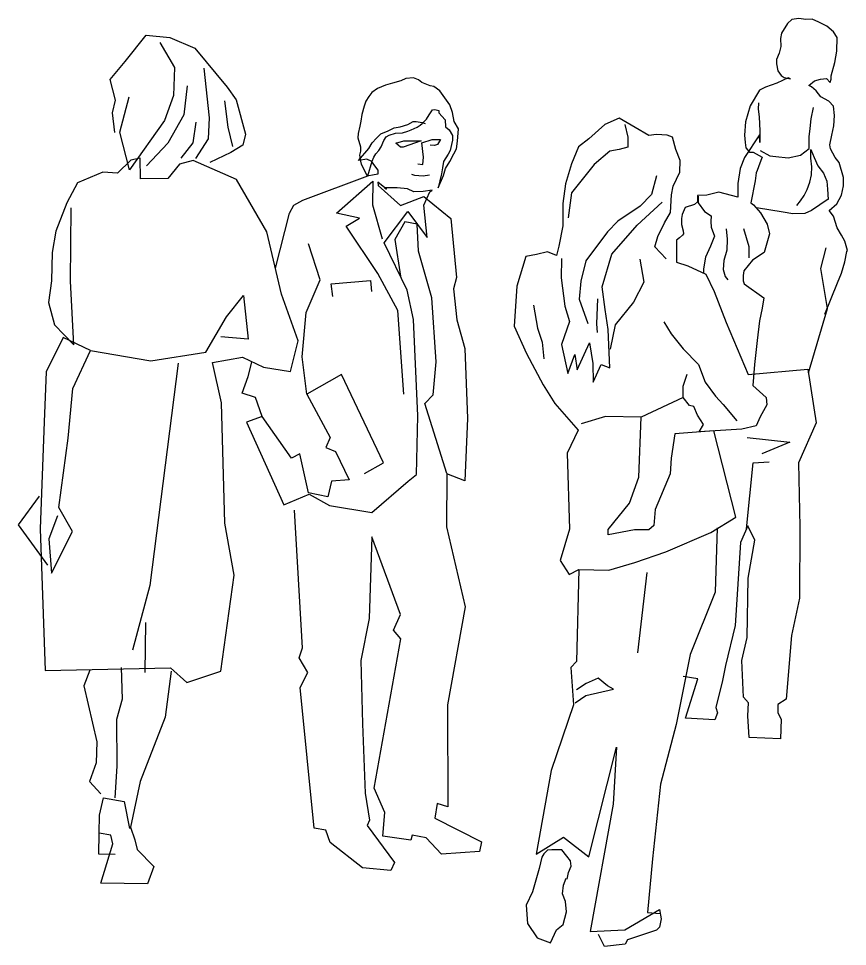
# Model space of a CAD drawing. Extents: x -2.55 to 0.85, y 0 to 1.85.
# Drawn here: x -2.554 to -1.336, y 0.486 to 1.849 of the extents above; entities that cross this region are included whole.
import ezdxf

# ---------------------------------------------------------------- set-up
doc = ezdxf.new("R2010")
doc.units = 0
doc.header["$MEASUREMENT"] = 0

msp = doc.modelspace()

# ---------------------------------------------------------------- linework, layer by layer
for points in [[(-1.3694, 1.4144), (-1.351, 1.4604), (-1.3451, 1.4748), (-1.3401, 1.4914), (-1.3371, 1.5064), (-1.3363, 1.5079), (-1.3399, 1.5217), (-1.3448, 1.5304), (-1.3513, 1.5411), (-1.357, 1.5585), (-1.3633, 1.5666), (-1.3517, 1.5766), (-1.3452, 1.5895), (-1.3423, 1.6031), (-1.3422, 1.6154), (-1.3484, 1.6371), (-1.3542, 1.6444), (-1.3613, 1.6574), (-1.3621, 1.6631), (-1.3591, 1.6775), (-1.3561, 1.6911), (-1.3552, 1.7064), (-1.3566, 1.72), (-1.3637, 1.7272), (-1.3752, 1.7339), (-1.3824, 1.7426), (-1.3889, 1.7484), (-1.3932, 1.7505), (-1.3845, 1.757), (-1.3759, 1.7598), (-1.3672, 1.7604), (-1.3615, 1.7546), (-1.36, 1.7597), (-1.36, 1.7647), (-1.3547, 1.7842), (-1.3517, 1.8007), (-1.3516, 1.8209), (-1.3567, 1.8289), (-1.3667, 1.8376), (-1.3782, 1.8435), (-1.3883, 1.8479), (-1.3976, 1.8471), (-1.4077, 1.8486), (-1.4178, 1.8472), (-1.4244, 1.8415), (-1.4331, 1.8271), (-1.4346, 1.8193), (-1.4339, 1.8078), (-1.4368, 1.7977), (-1.4406, 1.7883), (-1.4406, 1.7819), (-1.4384, 1.7718), (-1.4335, 1.7651), (-1.4292, 1.7622), (-1.4197, 1.7601), (-1.4233, 1.7616), (-1.44, 1.7537), (-1.4567, 1.748), (-1.4654, 1.7437), (-1.4791, 1.7207), (-1.4859, 1.6971), (-1.4874, 1.6775), (-1.4867, 1.6668), (-1.4853, 1.6588), (-1.4804, 1.6524), (-1.4746, 1.6523), (-1.4617, 1.645), (-1.4623, 1.6428), (-1.4652, 1.6364), (-1.469, 1.6255), (-1.4705, 1.622), (-1.472, 1.6105), (-1.4784, 1.578), (-1.4743, 1.5751), (-1.4642, 1.5635), (-1.4543, 1.5469), (-1.4508, 1.5325), (-1.4588, 1.5052), (-1.4756, 1.4937), (-1.4887, 1.478), (-1.4893, 1.4714), (-1.4894, 1.4635), (-1.4882, 1.4593), (-1.4593, 1.4386), (-1.4616, 1.4236), (-1.4653, 1.4049), (-1.4691, 1.3761), (-1.4729, 1.3407), (-1.4753, 1.3098), (-1.4559, 1.2924), (-1.4545, 1.2814), (-1.4647, 1.2636), (-1.4706, 1.2506), (-1.4916, 1.2456), (-1.5542, 1.2417), (-1.5478, 1.2526), (-1.5563, 1.2662), (-1.562, 1.2792), (-1.5684, 1.2807), (-1.5778, 1.2923), (-1.5777, 1.309), (-1.5718, 1.3263)], [(-2.4124, 1.6813), (-2.416, 1.7102), (-2.4115, 1.7289), (-2.4192, 1.7592), (-2.3974, 1.7857), (-2.3662, 1.8244), (-2.3316, 1.8207), (-2.2949, 1.8052), (-2.2476, 1.7481), (-2.2342, 1.7292), (-2.2207, 1.6787), (-2.2245, 1.6628), (-2.2419, 1.652), (-2.2729, 1.6372)], [(-2.3461, 1.8136), (-2.3247, 1.7766), (-2.3264, 1.7356), (-2.3396, 1.6988), (-2.3908, 1.6267), (-2.4052, 1.6819), (-2.3913, 1.7337)], [(-2.2815, 1.7757), (-2.2739, 1.7027), (-2.2755, 1.6718), (-2.2938, 1.6431)], [(-2.1764, 1.4819), (-2.1559, 1.5629), (-2.1493, 1.5744), (-2.1362, 1.5822), (-2.0407, 1.6179), (-2.0343, 1.6392), (-2.032, 1.6449), (-2.0291, 1.6501), (-2.0247, 1.655), (-2.0212, 1.6601), (-2.0174, 1.6694), (-2.0139, 1.6751), (-2.0096, 1.6773), (-2.0001, 1.6802), (-1.99, 1.6807), (-1.9819, 1.6835), (-1.977, 1.685), (-1.9683, 1.6892), (-1.964, 1.6921), (-1.9611, 1.6943), (-1.9544, 1.7007), (-1.9509, 1.7072), (-1.9457, 1.7144), (-1.9422, 1.715), (-1.9364, 1.7135), (-1.9364, 1.71), (-1.927, 1.6999), (-1.9265, 1.6898), (-1.9214, 1.6854), (-1.9165, 1.6767), (-1.9165, 1.6702), (-1.918, 1.6638), (-1.9201, 1.6551), (-1.923, 1.6494), (-1.9297, 1.6385), (-1.9312, 1.6293), (-1.9327, 1.6206), (-1.9374, 1.5999), (-1.9298, 1.6183), (-1.9269, 1.6284), (-1.9202, 1.6385), (-1.9144, 1.65), (-1.9108, 1.6571), (-1.9093, 1.6687), (-1.9078, 1.6868), (-1.9141, 1.6975), (-1.9163, 1.7105), (-1.9205, 1.7221), (-1.9348, 1.7424), (-1.944, 1.749), (-1.9492, 1.7497), (-1.9613, 1.7549), (-1.9664, 1.7584), (-1.9736, 1.7614), (-1.9851, 1.7608), (-1.9924, 1.7571), (-2.0048, 1.7537), (-2.0149, 1.7509), (-2.0264, 1.7458), (-2.0351, 1.7401), (-2.0395, 1.7344), (-2.0439, 1.7272), (-2.046, 1.72), (-2.0497, 1.7079), (-2.0513, 1.6978), (-2.0527, 1.6906), (-2.0549, 1.6797), (-2.0557, 1.6733), (-2.0515, 1.6603), (-2.0515, 1.6537), (-2.053, 1.648), (-2.0516, 1.6393), (-2.0508, 1.635), (-2.042, 1.6178), (-2.0316, 1.6198), (-2.0258, 1.6204), (-2.0258, 1.6262), (-2.0321, 1.6342), (-2.0349, 1.6386), (-2.0421, 1.6421), (-2.0545, 1.64), (-2.0391, 1.658), (-2.0342, 1.666), (-2.0283, 1.6731), (-2.0217, 1.6795), (-2.011, 1.6837), (-2.0023, 1.688), (-1.9934, 1.6894), (-1.9819, 1.693), (-1.974, 1.6973), (-1.9697, 1.6973), (-1.961, 1.6958), (-1.9567, 1.6943)], [(-2.3061, 1.7499), (-2.3113, 1.7073), (-2.3347, 1.6656), (-2.366, 1.6326)], [(-2.2515, 1.7279), (-2.2466, 1.6889), (-2.2395, 1.6607)], [(-1.4669, 1.725), (-1.4676, 1.7157), (-1.4662, 1.7042), (-1.4649, 1.684), (-1.465, 1.6667), (-1.4656, 1.6777), (-1.4876, 1.6444), (-1.4941, 1.6286), (-1.4971, 1.6063), (-1.4973, 1.5862), (-1.5254, 1.5935), (-1.5428, 1.5893), (-1.5564, 1.5886), (-1.5564, 1.5793), (-1.5608, 1.5756), (-1.5746, 1.5714), (-1.5775, 1.5642), (-1.579, 1.5607), (-1.5799, 1.5549), (-1.5799, 1.5463), (-1.5777, 1.5368), (-1.5769, 1.5325), (-1.5786, 1.5304), (-1.5829, 1.5267), (-1.5873, 1.5233), (-1.5873, 1.5204), (-1.5874, 1.508), (-1.5875, 1.4911), (-1.5708, 1.4857), (-1.5441, 1.4732), (-1.5321, 1.4479), (-1.5143, 1.4023), (-1.4822, 1.326), (-1.3945, 1.334), (-1.382, 1.255), (-1.4083, 1.1961), (-1.406, 1.1023), (-1.4067, 0.9977), (-1.4185, 0.943), (-1.4263, 0.8493), (-1.4385, 0.8416), (-1.4386, 0.8292), (-1.4337, 0.8199), (-1.4345, 0.7911), (-1.4807, 0.7928), (-1.4827, 0.8246), (-1.4818, 0.8439), (-1.4889, 0.852), (-1.4915, 0.906), (-1.4834, 0.9399), (-1.4821, 1.0272), (-1.4724, 1.0826), (-1.4824, 1.104), (-1.4933, 1.0792), (-1.5012, 0.9573), (-1.5154, 0.8989), (-1.5199, 0.8767), (-1.5294, 0.837), (-1.5274, 0.8292), (-1.531, 0.8191), (-1.5742, 0.8214), (-1.5559, 0.879), (-1.5775, 0.8828)], [(-1.4645, 1.6551), (-1.4501, 1.647), (-1.4415, 1.6463), (-1.4234, 1.644), (-1.4054, 1.6482), (-1.3924, 1.658), (-1.3923, 1.6749), (-1.3908, 1.687), (-1.3898, 1.7014), (-1.3862, 1.7181)], [(-2.2935, 1.6964), (-2.298, 1.6662), (-2.3155, 1.6438)], [(-1.6025, 1.496), (-1.619, 1.5134), (-1.6146, 1.5284), (-1.605, 1.5485), (-1.5963, 1.5637), (-1.5947, 1.5896), (-1.5925, 1.6026), (-1.5823, 1.6233), (-1.5822, 1.64), (-1.5885, 1.6565), (-1.5935, 1.6747), (-1.6013, 1.6776), (-1.6166, 1.6784), (-1.6281, 1.677), (-1.6482, 1.6886), (-1.6718, 1.7026), (-1.6929, 1.6933), (-1.7161, 1.6718), (-1.7312, 1.6603), (-1.7414, 1.6353), (-1.7503, 1.6057), (-1.7542, 1.5769), (-1.7544, 1.5445), (-1.7603, 1.5143), (-1.7639, 1.5005), (-1.7769, 1.5063), (-1.7928, 1.5021), (-1.8086, 1.4993), (-1.8219, 1.4555), (-1.826, 1.3971), (-1.8075, 1.3566), (-1.7833, 1.3109), (-1.7661, 1.2834), (-1.7319, 1.2443), (-1.7478, 1.2106), (-1.7448, 1.0987), (-1.7581, 1.0527), (-1.7453, 1.0324), (-1.7308, 1.0395), (-1.7345, 0.9046), (-1.7426, 0.896), (-1.7386, 0.8412), (-1.7716, 0.7448), (-1.7934, 0.6218), (-1.7535, 0.6467), (-1.7162, 0.6176), (-1.6756, 0.7788), (-1.6805, 0.6952), (-1.714, 0.508), (-1.6635, 0.5106), (-1.6124, 0.5404), (-1.61, 0.5267), (-1.6124, 0.5146), (-1.6167, 0.5103), (-1.6593, 0.4961), (-1.663, 0.4895), (-1.6933, 0.4862), (-1.7019, 0.5036)], [(-1.6632, 1.6931), (-1.659, 1.6743), (-1.6591, 1.6599), (-1.6715, 1.6565), (-1.6851, 1.6537), (-1.7083, 1.6342), (-1.7417, 1.5926), (-1.7463, 1.556)], [(-1.9676, 1.6353), (-1.9598, 1.6344), (-1.9589, 1.6453), (-1.9617, 1.666), (-1.9464, 1.6709), (-1.9339, 1.6711), (-1.9387, 1.6636), (-1.9428, 1.6623), (-1.949, 1.6625)], [(-1.4108, 1.5741), (-1.405, 1.5812), (-1.4, 1.589), (-1.3956, 1.5977), (-1.3913, 1.6085), (-1.3889, 1.6192), (-1.3888, 1.6308), (-1.3902, 1.6438), (-1.3901, 1.6564), (-1.3853, 1.6446), (-1.3796, 1.6322), (-1.3716, 1.6214), (-1.3667, 1.6098), (-1.3654, 1.5983), (-1.3646, 1.583), (-1.3646, 1.5834), (-1.3893, 1.5667), (-1.3988, 1.5625), (-1.4167, 1.5617), (-1.4305, 1.5641), (-1.47, 1.5707)], [(-2.4969, 1.1187), (-2.5093, 1.0848), (-2.5056, 1.0345), (-2.4746, 1.0955), (-2.4946, 1.1309), (-2.481, 1.2325), (-2.4741, 1.3052), (-2.4484, 1.3613), (-2.4881, 1.3803), (-2.5135, 1.33), (-2.5163, 1.2564), (-2.5222, 1.0993), (-2.5149, 0.8916), (-2.3309, 0.8954), (-2.3065, 0.8736), (-2.2568, 0.8906), (-2.2371, 1.0312), (-2.2511, 1.1077), (-2.2557, 1.2844), (-2.2688, 1.3437), (-2.225, 1.3512), (-2.194, 1.3366), (-2.1545, 1.3306), (-2.1433, 1.3752), (-2.1674, 1.4439), (-2.1893, 1.5357), (-2.2335, 1.6124), (-2.2973, 1.6402), (-2.3176, 1.6346), (-2.3344, 1.6137), (-2.3748, 1.6133), (-2.3752, 1.6436), (-2.389, 1.6408), (-2.4085, 1.6214), (-2.4303, 1.6229), (-2.4671, 1.6073), (-2.4831, 1.578), (-2.4992, 1.5362), (-2.5046, 1.5052), (-2.5055, 1.4634), (-2.51, 1.4317), (-2.5009, 1.3991), (-2.4726, 1.3696), (-2.4775, 1.4632), (-2.4768, 1.5707)], [(-2.0459, 1.1808), (-2.0176, 1.1964), (-2.0796, 1.3258), (-2.1302, 1.2972), (-2.096, 1.2336), (-2.1025, 1.2186), (-2.0881, 1.2127), (-2.0682, 1.1714), (-2.0941, 1.1695), (-2.0994, 1.1465), (-2.1282, 1.1524), (-2.1409, 1.2094), (-2.153, 1.2031), (-2.1959, 1.2645), (-2.219, 1.256), (-2.1644, 1.1345), (-2.1268, 1.1502), (-2.0973, 1.1335), (-2.0347, 1.1236), (-1.9817, 1.1694), (-1.9693, 1.1794), (-1.9673, 1.2653), (-1.9736, 1.4067), (-1.9828, 1.45), (-2.017, 1.5194), (-1.9821, 1.5653), (-1.9535, 1.527), (-1.9587, 1.5747), (-1.9499, 1.5941), (-1.9464, 1.5968), (-1.9594, 1.5948), (-1.9732, 1.5941), (-1.9825, 1.5985), (-1.9977, 1.6), (-2.0165, 1.6001), (-2.0136, 1.5981), (-2.0259, 1.6082), (-2.0257, 1.6036), (-1.9927, 1.574), (-1.9583, 1.5872), (-1.9187, 1.5548), (-1.9106, 1.4683), (-1.915, 1.4518), (-1.9102, 1.4063), (-1.8983, 1.3644), (-1.8946, 1.2612), (-1.8981, 1.1697), (-1.9246, 1.1803), (-1.9251, 1.1021), (-1.8978, 0.985), (-1.9238, 0.8409), (-1.9233, 0.691), (-1.9392, 0.6962), (-1.9422, 0.6746), (-1.874, 0.6396), (-1.877, 0.6258), (-1.9324, 0.6218), (-1.9553, 0.6459), (-1.9755, 0.6495), (-1.9778, 0.6423), (-2.019, 0.6483), (-2.0159, 0.6829), (-2.0315, 0.7184), (-1.9924, 0.938), (-2.0033, 0.9504), (-1.993, 0.9734), (-2.0349, 1.0876), (-2.0386, 0.9679), (-2.0511, 0.906), (-2.0488, 0.8129), (-2.0445, 0.7113), (-2.0382, 0.6715), (-2.0419, 0.6637), (-2.0017, 0.6093), (-2.0069, 0.5978), (-2.0487, 0.6016), (-2.0961, 0.6387), (-2.1025, 0.6569), (-2.1198, 0.6599), (-2.1401, 0.8662), (-2.1291, 0.8884), (-2.1419, 0.9101), (-2.1369, 0.9245), (-2.1486, 1.1266)], [(-1.9881, 1.2972), (-1.9966, 1.4198), (-2.0259, 1.4741), (-2.0724, 1.5436), (-2.0528, 1.5557), (-2.0867, 1.5631), (-2.0337, 1.6097), (-2.0339, 1.5751), (-2.0198, 1.5252)], [(-1.9766, 1.6201), (-1.9722, 1.6186), (-1.9593, 1.6177), (-1.95, 1.6191)], [(-1.6169, 1.6178), (-1.6243, 1.5904), (-1.6409, 1.5733), (-1.6736, 1.5512), (-1.6887, 1.5354), (-1.7207, 1.493), (-1.7281, 1.4628), (-1.7306, 1.4368), (-1.7178, 1.4007)], [(-1.5558, 1.588), (-1.5558, 1.5779), (-1.5464, 1.5654), (-1.5364, 1.559), (-1.5372, 1.5504), (-1.5365, 1.5423), (-1.5316, 1.5293), (-1.5375, 1.5143), (-1.5448, 1.4985), (-1.5478, 1.4812), (-1.5478, 1.4754)], [(-1.7561, 1.4961), (-1.7569, 1.4681), (-1.7514, 1.4261), (-1.7444, 1.4038), (-1.7561, 1.3699), (-1.7471, 1.3274), (-1.7368, 1.3553), (-1.7333, 1.333), (-1.7151, 1.3725), (-1.7101, 1.3422), (-1.7097, 1.3148), (-1.698, 1.3407), (-1.6851, 1.3356), (-1.6876, 1.3919), (-1.6923, 1.4214), (-1.6965, 1.4548), (-1.6826, 1.5029), (-1.6454, 1.5453), (-1.6085, 1.5788)], [(-1.3633, 1.5666), (-1.3633, 1.5666)], [(-1.9246, 1.1806), (-1.9571, 1.2832), (-1.9448, 1.2961), (-1.9402, 1.3445), (-1.9468, 1.4388), (-1.9666, 1.5069), (-1.9684, 1.5465), (-1.9865, 1.55), (-2.0011, 1.5244), (-1.9928, 1.4702)], [(-1.5142, 1.5401), (-1.5129, 1.5249), (-1.5136, 1.5084), (-1.518, 1.4932), (-1.5189, 1.4802), (-1.5161, 1.4701), (-1.5118, 1.4651)], [(-1.4889, 1.5406), (-1.4812, 1.514), (-1.4813, 1.4973)], [(-2.1302, 1.2972), (-2.1371, 1.3521), (-2.1315, 1.4169), (-2.111, 1.4652), (-2.128, 1.518)], [(-1.3936, 1.3286), (-1.3656, 1.423), (-1.3754, 1.4816), (-1.3674, 1.5118)], [(-1.6414, 1.4954), (-1.6352, 1.4616), (-1.6505, 1.432), (-1.6774, 1.399), (-1.6849, 1.363)], [(-2.0924, 1.4406), (-2.0946, 1.4593), (-2.0369, 1.4641), (-2.0355, 1.448)], [(-2.4484, 1.3613), (-2.3598, 1.3463), (-2.2789, 1.3587), (-2.2483, 1.4105), (-2.2236, 1.442), (-2.2168, 1.3779), (-2.2566, 1.3811)], [(-1.7032, 1.4373), (-1.7048, 1.4006), (-1.7041, 1.3877)], [(-1.7976, 1.4278), (-1.7914, 1.394), (-1.7849, 1.3737), (-1.7822, 1.3492)], [(-1.6059, 1.4035), (-1.5953, 1.3855), (-1.5774, 1.3638), (-1.5551, 1.3406), (-1.5451, 1.3146), (-1.5302, 1.2943), (-1.5188, 1.2818), (-1.4987, 1.258)], [(-2.3194, 1.3425), (-2.3612, 1.0161), (-2.3863, 0.9211)], [(-2.1959, 1.2645), (-2.2058, 1.292), (-2.2254, 1.2987), (-2.2166, 1.3231), (-2.2112, 1.3443)], [(-1.5778, 1.2923), (-1.6394, 1.2632)], [(-1.7308, 1.0395), (-1.6869, 1.0386), (-1.6485, 1.0499), (-1.6031, 1.0655), (-1.5372, 1.0939), (-1.5002, 1.1167), (-1.5324, 1.2433), (-1.5897, 1.239), (-1.5951, 1.203), (-1.5966, 1.18), (-1.6186, 1.1276), (-1.6208, 1.1045), (-1.6281, 1.098), (-1.6491, 1.0981), (-1.688, 1.0905), (-1.688, 1.0984), (-1.6566, 1.1371), (-1.6428, 1.1753), (-1.6394, 1.2632), (-1.6919, 1.2642), (-1.7274, 1.2537)], [(-1.4836, 1.2334), (-1.4211, 1.2264), (-1.4622, 1.2094)], [(-1.4845, 1.0993), (-1.4748, 1.1962), (-1.4515, 1.1978)], [(-2.511, 1.0459), (-2.5539, 1.1053), (-2.5232, 1.1472)], [(-1.5277, 1.1011), (-1.5306, 1.0065), (-1.5672, 0.9151), (-1.5881, 0.8122), (-1.6111, 0.7244), (-1.6225, 0.6149), (-1.6302, 0.5363), (-1.6114, 0.5347)], [(-1.6309, 1.0354), (-1.6448, 0.9173)], [(-2.3673, 0.962), (-2.3684, 0.8884)], [(-2.4494, 0.8918), (-2.4582, 0.8688), (-2.4391, 0.7865), (-2.4401, 0.7556), (-2.4401, 0.7556), (-2.4496, 0.7283), (-2.4332, 0.7101)], [(-2.3295, 0.8905), (-2.3386, 0.8228), (-2.3752, 0.7284), (-2.3894, 0.6616), (-2.383, 0.6428), (-2.3795, 0.6284), (-2.3552, 0.6035), (-2.3646, 0.5784), (-2.4332, 0.5789), (-2.4154, 0.6367), (-2.4183, 0.6494), (-2.4356, 0.6524), (-2.4348, 0.6792), (-2.4289, 0.7043), (-2.3985, 0.6991), (-2.3909, 0.6593)], [(-2.403, 0.8959), (-2.4018, 0.8491), (-2.4101, 0.8195), (-2.4097, 0.7511), (-2.4122, 0.7042)], [(-1.7364, 0.8441), (-1.7204, 0.8549), (-1.68, 0.8639), (-1.6886, 0.8691), (-1.7024, 0.8799), (-1.7203, 0.8722), (-1.7342, 0.8628), (-1.7342, 0.8628)], [(-2.4119, 0.6214), (-2.4358, 0.6215), (-2.4356, 0.6524)], [(-1.7481, 0.5852), (-1.746, 0.5947), (-1.7422, 0.6039), (-1.743, 0.612), (-1.7487, 0.6186), (-1.7559, 0.6279), (-1.7703, 0.628), (-1.7767, 0.6274), (-1.7825, 0.6223), (-1.7854, 0.6174), (-1.7892, 0.6007), (-1.7928, 0.587), (-1.7987, 0.5662), (-1.8083, 0.5467), (-1.8062, 0.5201), (-1.7919, 0.499), (-1.7726, 0.4917), (-1.7638, 0.5104), (-1.7537, 0.5183), (-1.7492, 0.5371), (-1.7506, 0.5521), (-1.7548, 0.5637), (-1.7533, 0.576), (-1.7495, 0.5867)]]:
    msp.add_lwpolyline(points)
for points in [[(-1.9627, 1.669), (-1.9887, 1.6599), (-1.993, 1.6599), (-1.9999, 1.6657), (-1.9878, 1.6692)], [(-1.9694, 1.612), (-1.9694, 1.612)]]:
    msp.add_lwpolyline(points, close=True)

doc.saveas('drawing.dxf')
